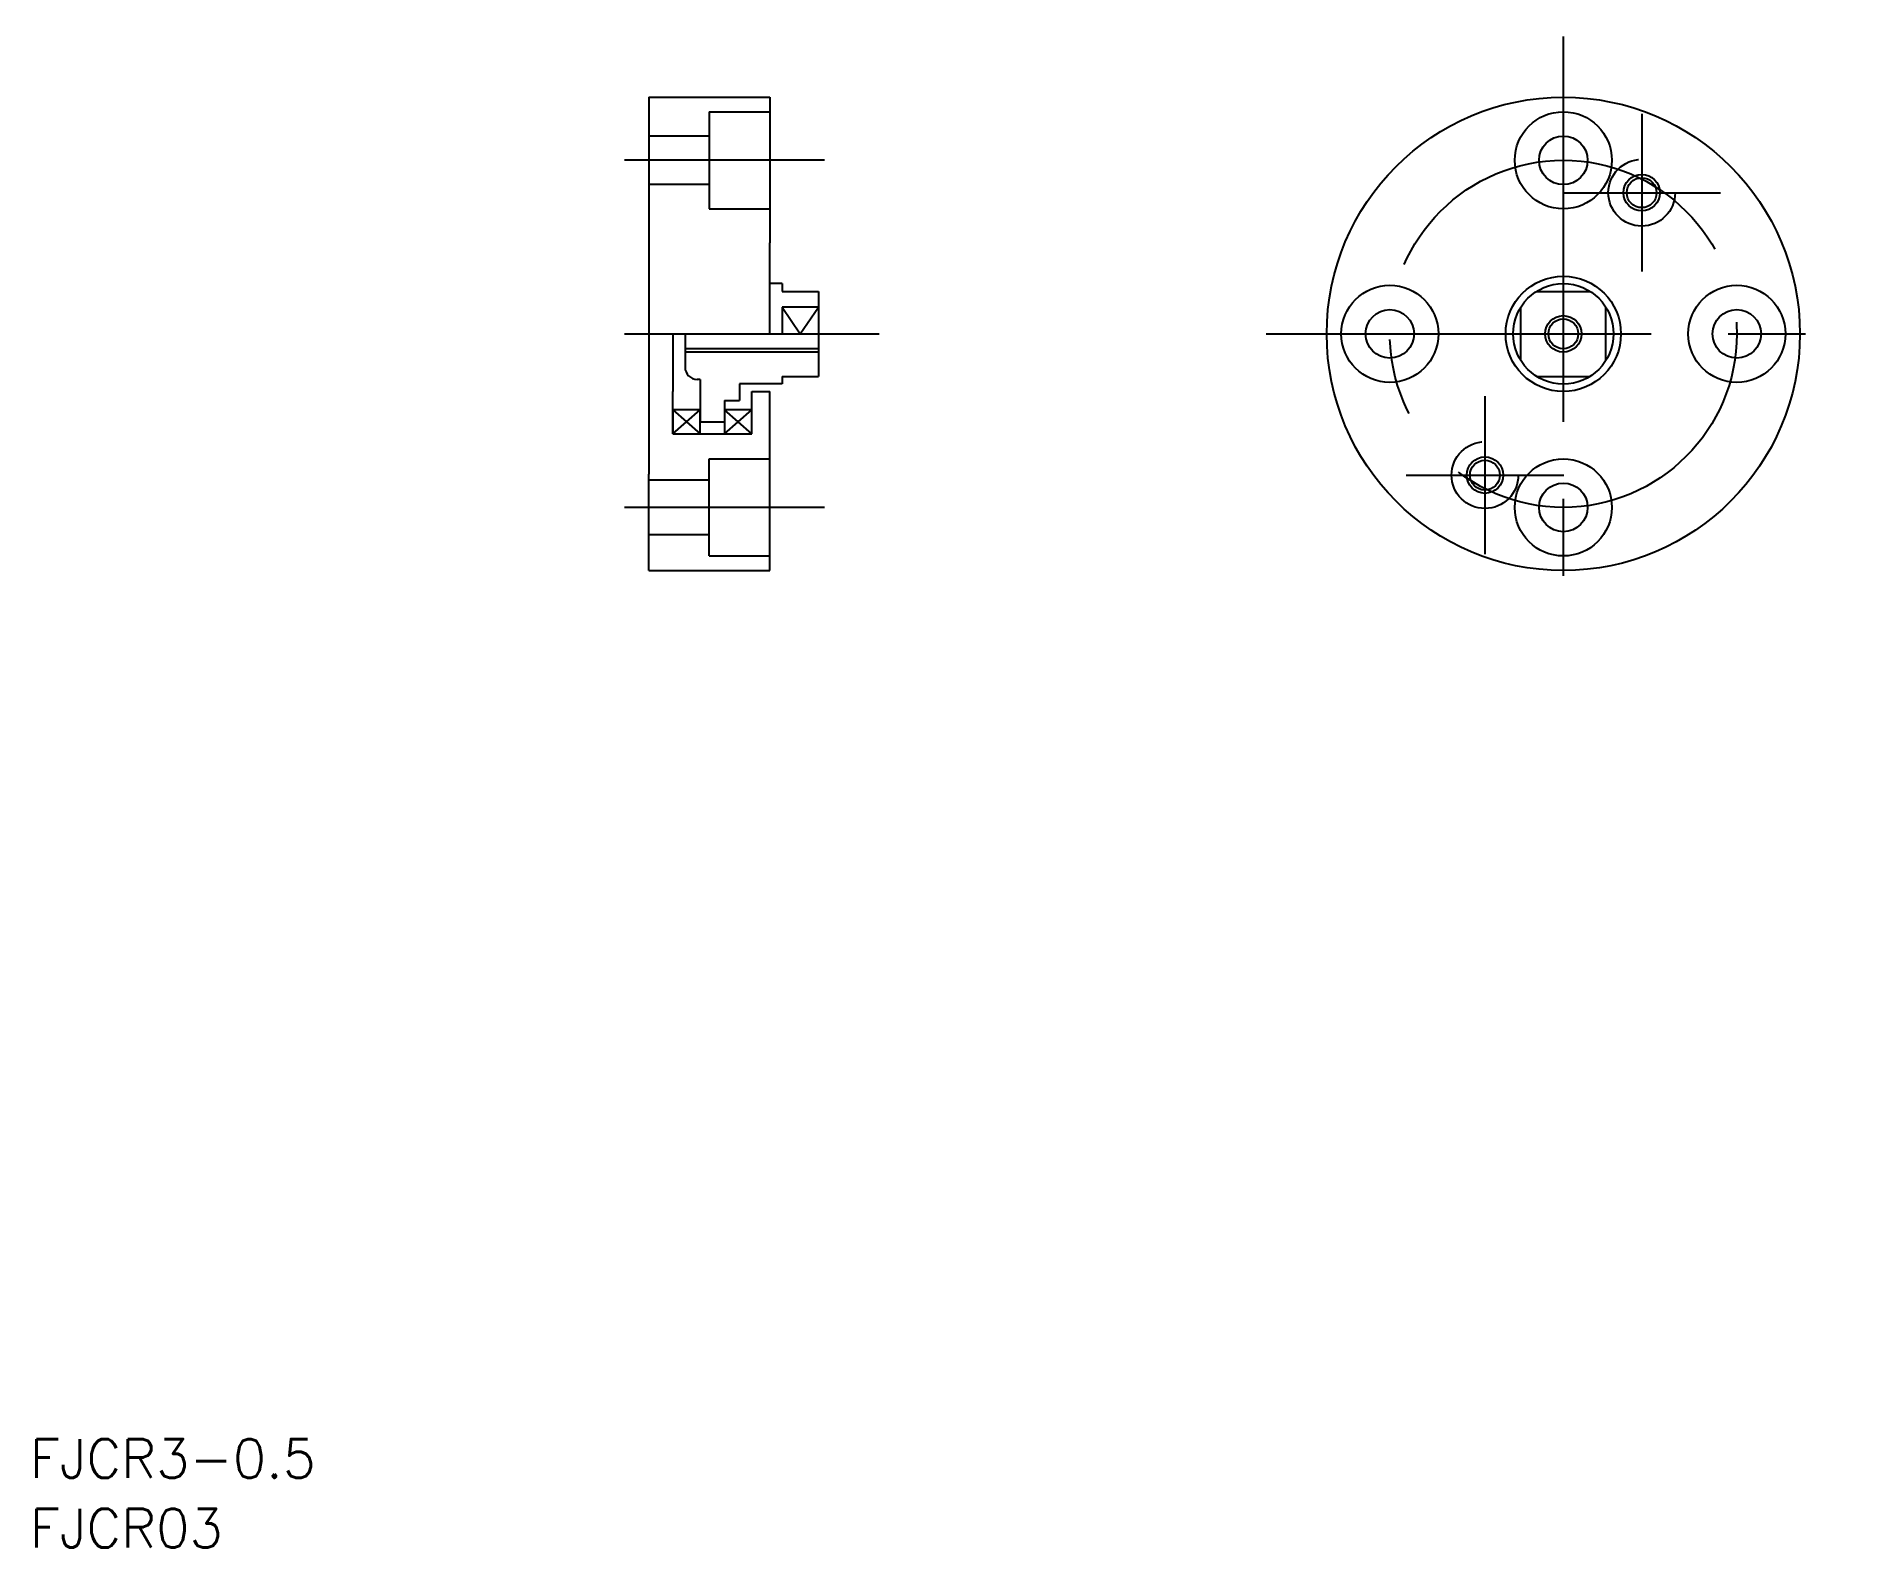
# Model space of a CAD drawing. Extents: x 48 to 198, y 8 to 133.
import ezdxf

# ---------------------------------------------------------------- set-up
doc = ezdxf.new("R2010")
doc.units = 0
doc.linetypes.add('CENTER', pattern=[50.8, 31.75, -6.35, 6.35, -6.35])
doc.linetypes.add('DASHED', pattern=[19.05, 12.7, -6.35])
doc.layers.get('0').update_dxf_attribs({"linetype": 'CONTINUOUS'})
doc.layers.add('CENTER', color=1, linetype='CENTER')
doc.styles.get("Standard").update_dxf_attribs({"font": 'txt.shx', "bigfont": 'bigfont.shx'})

msp = doc.modelspace()

# ---------------------------------------------------------------- linework, layer by layer
at = {"color": 7, "linetype": 'CONTINUOUS'}
for p, q in [((98.4, 127.94), (98.4, 114.29)), ((98.4, 127.94), (108.4, 127.94)), ((108.4, 127.94), (108.4, 115.94)), ((103.4, 126.74), (103.4, 118.74)), ((103.4, 126.74), (108.4, 126.74)), ((103.4, 124.74), (98.4, 124.74)), ((103.4, 120.74), (98.4, 120.74)), ((103.4, 118.74), (108.4, 118.74)), ((108.4, 108.44), (108.4, 115.94)), ((98.4, 114.29), (98.4, 96.89)), ((109.4, 112.58), (108.4, 112.58)), ((109.4, 112.58), (109.4, 111.94)), ((109.4, 111.94), (112.4, 111.94)), ((112.4, 111.94), (112.4, 108.44)), ((171.58, 111.94), (175.99, 111.94)), ((112.4, 110.65), (109.4, 110.65)), ((109.4, 110.65), (110.9, 108.44)), ((109.4, 110.65), (109.4, 108.44)), ((110.9, 108.44), (112.4, 110.65)), ((170.29, 106.24), (170.29, 110.65)), ((177.29, 106.24), (177.29, 110.65)), ((100.4, 108.44), (100.4, 103.69)), ((101.4, 108.44), (101.4, 105.69)), ((112.4, 108.44), (112.4, 104.94)), ((112.4, 107.21), (101.4, 107.21)), ((102.65, 104.69), (102.4, 104.69)), ((102.65, 104.69), (102.65, 101.19)), ((105.9, 104.31), (105.9, 102.94)), ((109.4, 104.31), (105.9, 104.31)), ((109.4, 104.94), (112.4, 104.94)), ((109.4, 104.94), (109.4, 104.31)), ((171.58, 104.94), (175.99, 104.94)), ((100.4, 100.19), (100.4, 103.69)), ((104.65, 102.94), (105.9, 102.94)), ((104.65, 102.94), (104.65, 101.19)), ((106.9, 100.19), (106.9, 103.69)), ((106.9, 103.69), (108.4, 103.69)), ((108.4, 88.94), (108.4, 103.69)), ((102.65, 102.19), (100.4, 102.19)), ((100.4, 102.19), (100.4, 100.19)), ((100.4, 100.19), (102.65, 102.19)), ((100.4, 102.19), (102.65, 100.19)), ((102.65, 100.19), (102.65, 102.19)), ((102.65, 101.19), (104.65, 101.19)), ((104.65, 102.19), (104.65, 100.19)), ((104.65, 100.19), (106.9, 102.19)), ((106.9, 100.19), (104.65, 102.19)), ((106.9, 102.19), (104.65, 102.19)), ((106.9, 100.19), (106.9, 102.19)), ((100.4, 100.19), (106.9, 100.19)), ((100.4, 100.19), (102.65, 100.19)), ((104.65, 100.19), (106.9, 100.19)), ((98.4, 88.94), (98.4, 96.89)), ((98.4, 88.94), (108.4, 88.94))]:
    msp.add_line(p, q, dxfattribs=at)
at = {"color": 3, "linetype": 'CONTINUOUS'}
msp.add_line((112.4, 106.94), (101.4, 106.94), dxfattribs=at)
at = {"color": 3, "linetype": 'DASHED'}
for p, q in [((103.4, 98.14), (108.4, 98.14)), ((103.4, 90.14), (103.4, 98.14)), ((103.4, 96.39), (98.4, 96.39)), ((103.4, 91.89), (98.4, 91.89)), ((103.4, 90.14), (108.4, 90.14))]:
    msp.add_line(p, q, dxfattribs=at)
at = {"color": 7, "linetype": 'CONTINUOUS'}
for centre, radius in [((173.79, 108.44), 19.5), ((173.79, 122.74), 4), ((173.79, 122.74), 2), ((180.25, 120.07), 1.23), ((173.79, 108.44), 4.75), ((159.49, 108.44), 4), ((173.79, 108.44), 4.14), ((188.09, 108.44), 4), ((159.49, 108.44), 2), ((188.09, 108.44), 2), ((173.79, 108.44), 1.23), ((167.33, 96.8), 1.23), ((173.79, 94.14), 4), ((173.79, 94.14), 2)]:
    msp.add_circle(centre, radius, dxfattribs=at)
at = {"color": 3, "linetype": 'DASHED'}
for centre in [(180.25, 120.07), (167.33, 96.8)]:
    msp.add_circle(centre, 2.75, dxfattribs=at)
at = {"color": 3, "linetype": 'CONTINUOUS'}
for centre in [(180.25, 120.07), (173.79, 108.44), (167.33, 96.8)]:
    msp.add_circle(centre, 1.5, dxfattribs=at)
at = {"color": 7, "linetype": 'CONTINUOUS'}
msp.add_arc((102.4, 105.69), 1, 180, 270, dxfattribs=at)
at = {"layer": 'CENTER', "color": 1, "linetype": 'CENTER'}
for p, q in [((173.79, 132.94), (173.79, 83.94)), ((180.25, 126.57), (180.25, 113.57)), ((112.9, 122.74), (96.4, 122.74)), ((173.75, 120.07), (186.75, 120.07)), ((96.4, 108.44), (117.4, 108.44)), ((96.4, 108.44), (117.4, 108.44)), ((149.29, 108.44), (198.29, 108.44)), ((167.33, 103.3), (167.33, 90.3)), ((160.83, 96.8), (173.83, 96.8)), ((112.9, 94.14), (96.4, 94.14))]:
    msp.add_line(p, q, dxfattribs=at)
msp.add_circle((173.79, 108.44), 14.3, dxfattribs=at)

# ---------------------------------------------------------------- texts
at = {"color": 7, "linetype": 'CONTINUOUS'}
for s, p in [('FJCR3-0.5', (47.39, 14.18)), ('FJCR03', (47.39, 8.44))]:
    msp.add_text(s, height=3.2, dxfattribs=at).set_placement(p)

doc.saveas('drawing.dxf')
